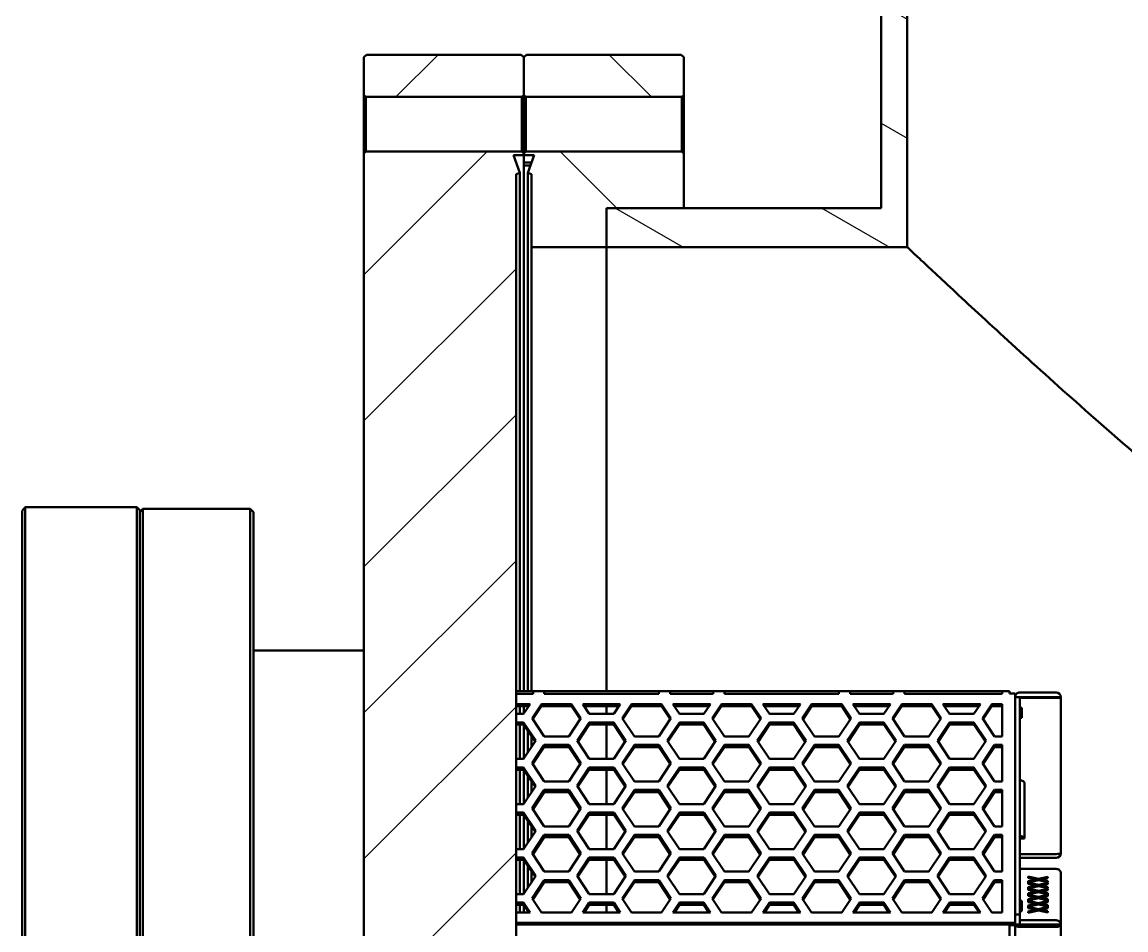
# Model space of a CAD drawing. Header units: millimetres. Extents: x 0 to 420, y 0 to 297.
# Drawn here: x 197.85 to 231.81, y 219.65 to 247.57 of the extents above; entities that cross this region are included whole.
import ezdxf

# ---------------------------------------------------------------- set-up
doc = ezdxf.new("R2010")
doc.units = ezdxf.units.MM
doc.header["$LTSCALE"] = 0.75
doc.layers.add('Hatching', color=7, linetype='Continuous', lineweight=25)
doc.layers.add('Visible', color=7, linetype='Continuous', lineweight=50)

msp = doc.modelspace()

# ---------------------------------------------------------------- hatches: boundary and pattern name
at = {"layer": 'Hatching'}
h = msp.add_hatch(dxfattribs=at)
h.set_pattern_fill('ANSI31', color=256, angle=105, style=0)
h.paths.add_polyline_path([(244.6857, 200.651), (244.6857, 201.851), (215.8257, 201.851), (215.8257, 200.651), (218.2057, 200.651)], flags=0)
h.paths.add_polyline_path([(265.8857, 201.851), (265.8857, 200.651), (292.3657, 200.651), (294.7457, 200.651), (294.7457, 201.851)], flags=0)
h.paths.add_polyline_path([(224.2857, 252.711), (224.2857, 250.331), (224.2857, 241.851), (218.2057, 241.851), (215.8257, 241.851), (215.8257, 240.651), (225.0857, 240.651), (225.0857, 252.711)], flags=0)
h.paths.add_polyline_path([(262.2857, 241.851), (262.2857, 250.331), (262.2857, 252.711), (261.4857, 252.711), (261.4857, 240.651), (294.7457, 240.651), (294.7457, 241.851), (292.3657, 241.851)], flags=0)
h = msp.add_hatch(dxfattribs=at)
h.set_pattern_fill('ANSI31', color=256, style=0)
h.paths.add_polyline_path([(208.3657, 245.331), (208.4257, 245.271), (213.2257, 245.271), (213.2857, 245.331), (213.2857, 246.491), (213.2057, 246.571), (208.4457, 246.571), (208.3657, 246.491)], flags=0)
h.paths.add_polyline_path([(208.4257, 197.231), (208.3657, 197.171), (208.3657, 196.011), (208.4457, 195.931), (213.2057, 195.931), (213.2857, 196.011), (213.2857, 197.171), (213.2257, 197.231)], flags=0)
h.paths.add_polyline_path([(213.0457, 242.8973), (213.1657, 242.941), (212.9673, 243.486), (213.2857, 243.486), (213.2857, 243.531), (213.2257, 243.591), (208.4257, 243.591), (208.3657, 243.531), (208.3657, 198.971), (208.4257, 198.911), (213.2257, 198.911), (213.2857, 198.971), (213.2857, 199.016), (212.9673, 199.016), (213.1657, 199.561), (213.0457, 199.6047)], flags=0)
h = msp.add_hatch(dxfattribs=at)
h.set_pattern_fill('ANSI31', color=256, angle=90, style=0)
h.paths.add_polyline_path([(218.2057, 197.171), (218.1457, 197.231), (213.3457, 197.231), (213.2857, 197.171), (213.2857, 196.011), (213.3657, 195.931), (218.1257, 195.931), (218.2057, 196.011)], flags=0)
h.paths.add_polyline_path([(218.1457, 245.271), (218.2057, 245.331), (218.2057, 246.491), (218.1257, 246.571), (213.3657, 246.571), (213.2857, 246.491), (213.2857, 245.331), (213.3457, 245.271)], flags=0)
h.paths.add_polyline_path([(213.5257, 240.651), (215.8257, 240.651), (215.8257, 241.851), (218.2057, 241.851), (218.2057, 243.531), (218.1457, 243.591), (213.3457, 243.591), (213.2857, 243.531), (213.2857, 243.486), (213.6041, 243.486), (213.4057, 242.941), (213.5257, 242.8973)], flags=0)
h.paths.add_polyline_path([(215.8257, 201.851), (213.5257, 201.851), (213.5257, 199.6047), (213.4057, 199.561), (213.6041, 199.016), (213.2857, 199.016), (213.2857, 198.971), (213.3457, 198.911), (218.1457, 198.911), (218.2057, 198.971), (218.2057, 200.651), (215.8257, 200.651)], flags=0)

# ---------------------------------------------------------------- linework, layer by layer
at = {"layer": 'Visible', "extrusion": (1, -2e-16, 0)}
for p, q in [((224.2857, 252.711), (224.2857, 241.851)), ((225.0857, 240.651), (225.0857, 252.711)), ((208.4457, 246.571), (208.3657, 246.491)), ((208.3657, 246.491), (208.3657, 245.331)), ((213.2057, 246.571), (208.4457, 246.571)), ((213.2857, 246.491), (213.2057, 246.571)), ((213.3657, 246.571), (213.2857, 246.491)), ((213.2857, 245.331), (213.2857, 246.491)), ((213.2857, 246.491), (213.2857, 245.331)), ((218.1257, 246.571), (213.3657, 246.571)), ((218.2057, 246.491), (218.1257, 246.571)), ((218.2057, 245.331), (218.2057, 246.491)), ((208.3657, 245.331), (208.4257, 245.271)), ((208.3657, 243.531), (208.3657, 245.331)), ((208.4257, 245.271), (213.2257, 245.271)), ((208.4257, 245.271), (208.4257, 243.591)), ((213.2257, 245.271), (213.2857, 245.331)), ((213.2257, 243.591), (213.2257, 245.271)), ((213.2857, 245.331), (213.2857, 243.531)), ((213.2857, 245.331), (213.3457, 245.271)), ((213.2857, 243.531), (213.2857, 245.331)), ((213.3457, 245.271), (218.1457, 245.271)), ((213.3457, 245.271), (213.3457, 243.591)), ((218.1457, 245.271), (218.2057, 245.331)), ((218.1457, 243.591), (218.1457, 245.271)), ((218.2057, 245.331), (218.2057, 243.531)), ((208.4257, 243.591), (208.3657, 243.531)), ((213.2257, 243.591), (208.4257, 243.591)), ((213.2857, 243.531), (213.2257, 243.591)), ((213.3457, 243.591), (213.2857, 243.531)), ((218.1457, 243.591), (213.3457, 243.591)), ((218.2057, 243.531), (218.1457, 243.591)), ((208.3657, 243.531), (208.3657, 198.971)), ((213.1657, 242.941), (212.9673, 243.486)), ((212.9673, 243.486), (213.2857, 243.486)), ((213.2857, 243.486), (213.2857, 243.531)), ((213.2857, 243.531), (213.2857, 243.486)), ((213.2857, 243.486), (213.2857, 226.9924)), ((213.2857, 243.486), (213.6041, 243.486)), ((213.2857, 243.2561), (213.2857, 243.486)), ((213.2857, 243.2561), (213.5204, 243.2561)), ((213.6041, 243.486), (213.4057, 242.941)), ((218.2057, 241.851), (218.2057, 243.531)), ((213.0457, 242.8973), (213.1657, 242.941)), ((213.0457, 199.6047), (213.0457, 242.8973)), ((213.1657, 242.941), (213.1657, 226.9924)), ((213.2857, 226.9924), (213.2857, 243.1646)), ((213.4871, 243.1646), (213.2857, 243.1646)), ((213.4057, 242.941), (213.5257, 242.8973)), ((213.4057, 226.9924), (213.4057, 242.941)), ((213.5257, 242.8973), (213.5257, 240.651)), ((224.2857, 241.851), (215.8257, 241.851)), ((215.8257, 241.851), (215.8257, 240.651)), ((215.8257, 240.651), (215.8257, 241.851)), ((215.8257, 241.851), (218.2057, 241.851)), ((213.5257, 240.651), (215.8257, 240.651)), ((213.5257, 240.651), (213.5257, 226.9924)), ((215.8257, 240.651), (225.0857, 240.651)), ((215.8257, 226.9924), (215.8257, 240.651)), ((215.8257, 240.651), (215.8257, 226.9924)), ((197.8457, 232.5479), (197.9457, 232.659)), ((197.8457, 232.5479), (197.8457, 209.9541)), ((197.9457, 232.659), (197.9457, 209.843)), ((201.2657, 232.659), (197.9457, 232.659)), ((201.2657, 232.659), (201.2657, 232.6571)), ((201.2657, 232.6571), (201.3757, 232.6571)), ((201.3757, 232.6571), (201.4657, 232.5671)), ((201.3757, 232.6571), (201.3757, 209.8448)), ((201.4657, 232.501), (201.5657, 232.601)), ((201.4657, 232.5671), (201.4657, 209.9349)), ((201.5657, 210.8036), (201.5657, 232.601)), ((201.5657, 232.601), (204.8657, 232.601)), ((204.8657, 232.601), (204.8657, 209.901)), ((204.9657, 232.501), (204.8657, 232.601)), ((204.9657, 210.001), (204.9657, 232.501)), ((208.3657, 228.251), (204.9657, 228.251)), ((213.0457, 226.9924), (213.5687, 226.9924)), ((213.5687, 226.9135), (213.0457, 226.9135)), ((213.5687, 226.9222), (213.5687, 226.9924)), ((213.5687, 226.9924), (213.9151, 226.9924)), ((213.5687, 226.9222), (213.5687, 226.9135)), ((213.9151, 226.9924), (217.4369, 226.9924)), ((213.9151, 226.9924), (213.9151, 226.9222)), ((213.9151, 226.9135), (213.9151, 226.9222)), ((217.4369, 226.9135), (213.9151, 226.9135)), ((217.4369, 226.9222), (217.4369, 226.9924)), ((217.4369, 226.9924), (217.7834, 226.9924)), ((217.4369, 226.9222), (217.4369, 226.9135)), ((217.7834, 226.9924), (217.7834, 226.9222)), ((217.7834, 226.9924), (219.1113, 226.9924)), ((217.7834, 226.9135), (217.7834, 226.9222)), ((219.1113, 226.9135), (217.7834, 226.9135)), ((219.1113, 226.9222), (219.1113, 226.9924)), ((219.1113, 226.9924), (219.4577, 226.9924)), ((219.1113, 226.9222), (219.1113, 226.9135)), ((219.4577, 226.9924), (222.9795, 226.9924)), ((219.4577, 226.9924), (219.4577, 226.9222)), ((219.4577, 226.9135), (219.4577, 226.9222)), ((222.9795, 226.9135), (219.4577, 226.9135)), ((222.9795, 226.9222), (222.9795, 226.9924)), ((222.9795, 226.9924), (223.3259, 226.9924)), ((222.9795, 226.9222), (222.9795, 226.9135)), ((223.3259, 226.9924), (223.3259, 226.9222)), ((223.3259, 226.9924), (224.6538, 226.9924)), ((223.3259, 226.9135), (223.3259, 226.9222)), ((224.6538, 226.9135), (223.3259, 226.9135)), ((224.6538, 226.9222), (224.6538, 226.9924)), ((224.6538, 226.9924), (225.0002, 226.9924)), ((224.6538, 226.9222), (224.6538, 226.9135)), ((225.0002, 226.9924), (228.0056, 226.9924)), ((225.0002, 226.9924), (225.0002, 226.9222)), ((225.0002, 226.9135), (225.0002, 226.9222)), ((228.0056, 226.9135), (225.0002, 226.9135)), ((228.0056, 226.9222), (228.0056, 226.9924)), ((228.0056, 226.9924), (228.2264, 226.9924)), ((228.0056, 226.9222), (228.0056, 226.9135)), ((228.2264, 226.9924), (228.2264, 226.9222)), ((228.4064, 226.9222), (228.2264, 226.9222)), ((228.4064, 226.8155), (228.4064, 226.9222)), ((229.667, 226.9559), (228.5468, 226.9559)), ((213.4821, 226.601), (213.0457, 226.601)), ((213.28, 226.2979), (213.4821, 226.601)), ((213.8285, 226.601), (213.5398, 226.168)), ((214.7523, 226.601), (213.8285, 226.601)), ((213.8285, 226.601), (213.8285, 226.531)), ((214.7523, 226.601), (214.7523, 226.531)), ((215.0409, 226.168), (214.7523, 226.601)), ((216.2534, 226.601), (215.0987, 226.601)), ((215.0987, 226.601), (215.3007, 226.2979)), ((216.0513, 226.2979), (216.2534, 226.601)), ((216.5998, 226.601), (216.3111, 226.168)), ((217.5235, 226.601), (216.5998, 226.601)), ((216.5998, 226.601), (216.5998, 226.531)), ((217.8122, 226.168), (217.5235, 226.601)), ((217.5235, 226.601), (217.5235, 226.531)), ((219.0247, 226.601), (217.87, 226.601)), ((217.87, 226.601), (218.072, 226.2979)), ((218.8226, 226.2979), (219.0247, 226.601)), ((219.3711, 226.601), (219.0824, 226.168)), ((219.3711, 226.601), (219.3711, 226.531)), ((220.2948, 226.601), (219.3711, 226.601)), ((220.5835, 226.168), (220.2948, 226.601)), ((220.2948, 226.601), (220.2948, 226.531)), ((221.7959, 226.601), (220.6412, 226.601)), ((220.6412, 226.601), (220.8433, 226.2979)), ((221.5939, 226.2979), (221.7959, 226.601)), ((221.8537, 226.168), (222.1423, 226.601)), ((222.1423, 226.601), (222.1423, 226.531)), ((222.1423, 226.601), (223.0661, 226.601)), ((223.0661, 226.601), (223.0661, 226.531)), ((223.0661, 226.601), (223.3548, 226.168)), ((223.6146, 226.2979), (223.4125, 226.601)), ((223.4125, 226.601), (224.5672, 226.601)), ((224.5672, 226.601), (224.3651, 226.2979)), ((224.625, 226.168), (224.9136, 226.601)), ((224.9136, 226.601), (224.9136, 226.531)), ((224.9136, 226.601), (225.8374, 226.601)), ((225.8374, 226.601), (225.8374, 226.531)), ((225.8374, 226.601), (226.1261, 226.168)), ((226.3859, 226.2979), (226.1838, 226.601)), ((226.1838, 226.601), (227.3385, 226.601)), ((227.3385, 226.601), (227.1364, 226.2979)), ((227.3962, 226.168), (227.6849, 226.601)), ((227.6849, 226.601), (227.6849, 226.531)), ((227.6849, 226.601), (228.0056, 226.601)), ((228.0056, 226.601), (228.0056, 225.6051)), ((228.4064, 226.8155), (228.4064, 220.1314)), ((228.5464, 226.8155), (228.4064, 226.8155)), ((228.5464, 226.8155), (228.5464, 220.1314)), ((229.667, 226.8159), (228.5468, 226.8159)), ((228.5468, 226.8152), (229.667, 226.8152)), ((228.5468, 226.8152), (228.5468, 226.7881)), ((228.5468, 226.7881), (229.667, 226.7881)), ((228.5468, 226.4884), (228.5468, 226.7881)), ((229.6674, 226.8153), (229.6674, 226.8155)), ((229.6674, 226.8153), (229.8074, 226.8153)), ((229.8074, 226.8153), (229.8074, 226.8155)), ((229.8074, 226.8153), (229.8074, 222.0153)), ((213.4354, 226.531), (213.0457, 226.531)), ((213.0457, 226.2979), (213.28, 226.2979)), ((213.1657, 226.531), (213.1657, 226.2979)), ((213.2857, 226.531), (213.2857, 226.3064)), ((213.2857, 226.3064), (213.2857, 226.531)), ((213.4057, 226.4864), (213.4057, 226.531)), ((213.8285, 226.531), (213.5632, 226.133)), ((214.7523, 226.531), (213.8285, 226.531)), ((215.0176, 226.133), (214.7523, 226.531)), ((216.2067, 226.531), (215.1453, 226.531)), ((215.3007, 226.2979), (216.0513, 226.2979)), ((215.8257, 226.2979), (215.8257, 226.531)), ((215.8257, 226.531), (215.8257, 226.2979)), ((216.5998, 226.531), (216.3344, 226.133)), ((217.5235, 226.531), (216.5998, 226.531)), ((217.7889, 226.133), (217.5235, 226.531)), ((218.978, 226.531), (217.9166, 226.531)), ((218.072, 226.2979), (218.8226, 226.2979)), ((219.3711, 226.531), (219.1057, 226.133)), ((220.2948, 226.531), (219.3711, 226.531)), ((220.5602, 226.133), (220.2948, 226.531)), ((221.7493, 226.531), (220.6879, 226.531)), ((220.8433, 226.2979), (221.5939, 226.2979)), ((221.877, 226.133), (222.1423, 226.531)), ((222.1423, 226.531), (223.0661, 226.531)), ((223.0661, 226.531), (223.3315, 226.133)), ((223.4592, 226.531), (224.5206, 226.531)), ((224.3651, 226.2979), (223.6146, 226.2979)), ((224.6483, 226.133), (224.9136, 226.531)), ((224.9136, 226.531), (225.8374, 226.531)), ((225.8374, 226.531), (226.1027, 226.133)), ((226.2305, 226.531), (227.2918, 226.531)), ((227.1364, 226.2979), (226.3859, 226.2979)), ((227.4196, 226.133), (227.6849, 226.531)), ((227.6849, 226.531), (228.0056, 226.531)), ((228.6064, 226.4884), (228.5464, 226.4884)), ((228.5464, 226.2459), (228.6064, 226.2459)), ((228.6064, 226.2459), (228.6064, 226.4884)), ((228.6064, 226.2459), (228.6064, 226.1759)), ((213.28, 226.0381), (213.0457, 226.0381)), ((213.28, 225.9681), (213.0457, 225.9681)), ((213.1657, 225.9681), (213.1657, 224.9122)), ((213.6553, 225.4752), (213.28, 226.0381)), ((213.28, 226.0381), (213.28, 225.9681)), ((213.632, 225.4402), (213.28, 225.9681)), ((213.2857, 225.9596), (213.2857, 224.9207)), ((213.2857, 224.9207), (213.2857, 225.9596)), ((213.5398, 226.168), (213.9151, 225.6051)), ((214.6657, 225.6051), (215.0409, 226.168)), ((215.3007, 226.0381), (214.9255, 225.4752)), ((215.3007, 225.9681), (214.9488, 225.4402)), ((216.0513, 226.0381), (215.3007, 226.0381)), ((215.3007, 226.0381), (215.3007, 225.9681)), ((216.0513, 225.9681), (215.3007, 225.9681)), ((215.8257, 224.9122), (215.8257, 225.9681)), ((215.8257, 225.9681), (215.8257, 224.9122)), ((216.4266, 225.4752), (216.0513, 226.0381)), ((216.0513, 226.0381), (216.0513, 225.9681)), ((216.4032, 225.4402), (216.0513, 225.9681)), ((216.3111, 226.168), (216.6864, 225.6051)), ((217.4369, 225.6051), (217.8122, 226.168)), ((218.072, 226.0381), (217.6968, 225.4752)), ((218.072, 225.9681), (217.7201, 225.4402)), ((218.8226, 226.0381), (218.072, 226.0381)), ((218.072, 226.0381), (218.072, 225.9681)), ((218.8226, 225.9681), (218.072, 225.9681)), ((219.1979, 225.4752), (218.8226, 226.0381)), ((218.8226, 226.0381), (218.8226, 225.9681)), ((219.1745, 225.4402), (218.8226, 225.9681)), ((219.0824, 226.168), (219.4577, 225.6051)), ((220.2082, 225.6051), (220.5835, 226.168)), ((220.8433, 226.0381), (220.468, 225.4752)), ((220.8433, 225.9681), (220.4914, 225.4402)), ((220.8433, 226.0381), (220.8433, 225.9681)), ((221.5939, 226.0381), (220.8433, 226.0381)), ((221.5939, 225.9681), (220.8433, 225.9681)), ((221.9691, 225.4752), (221.5939, 226.0381)), ((221.5939, 226.0381), (221.5939, 225.9681)), ((221.9458, 225.4402), (221.5939, 225.9681)), ((222.229, 225.6051), (221.8537, 226.168)), ((223.3548, 226.168), (222.9795, 225.6051)), ((223.2393, 225.4752), (223.6146, 226.0381)), ((223.2626, 225.4402), (223.6146, 225.9681)), ((223.6146, 226.0381), (223.6146, 225.9681)), ((223.6146, 226.0381), (224.3651, 226.0381)), ((223.6146, 225.9681), (224.3651, 225.9681)), ((224.3651, 226.0381), (224.3651, 225.9681)), ((224.3651, 226.0381), (224.7404, 225.4752)), ((224.3651, 225.9681), (224.7171, 225.4402)), ((225.0002, 225.6051), (224.625, 226.168)), ((226.1261, 226.168), (225.7508, 225.6051)), ((226.0106, 225.4752), (226.3859, 226.0381)), ((226.0339, 225.4402), (226.3859, 225.9681)), ((226.3859, 226.0381), (226.3859, 225.9681)), ((226.3859, 226.0381), (227.1364, 226.0381)), ((226.3859, 225.9681), (227.1364, 225.9681)), ((227.1364, 226.0381), (227.1364, 225.9681)), ((227.1364, 226.0381), (227.5117, 225.4752)), ((227.1364, 225.9681), (227.4884, 225.4402)), ((227.7715, 225.6051), (227.3962, 226.168)), ((228.5464, 226.1759), (228.6064, 226.1759)), ((228.5468, 224.2541), (228.5468, 226.1759)), ((213.4057, 225.1007), (213.4057, 225.7796)), ((213.5257, 225.5996), (213.5257, 225.2807)), ((213.9151, 225.6051), (214.6657, 225.6051)), ((216.6864, 225.6051), (217.4369, 225.6051)), ((219.4577, 225.6051), (220.2082, 225.6051)), ((222.9795, 225.6051), (222.229, 225.6051)), ((225.7508, 225.6051), (225.0002, 225.6051)), ((228.0056, 225.6051), (227.7715, 225.6051)), ((213.28, 224.9122), (213.6553, 225.4752)), ((213.9151, 225.3453), (213.5398, 224.7823)), ((213.9151, 225.2753), (213.5632, 224.7473)), ((213.9151, 225.3453), (213.9151, 225.2753)), ((214.6657, 225.3453), (213.9151, 225.3453)), ((214.6657, 225.2753), (213.9151, 225.2753)), ((215.0409, 224.7823), (214.6657, 225.3453)), ((214.6657, 225.3453), (214.6657, 225.2753)), ((215.0176, 224.7473), (214.6657, 225.2753)), ((214.9255, 225.4752), (215.3007, 224.9122)), ((216.0513, 224.9122), (216.4266, 225.4752)), ((216.6864, 225.3453), (216.3111, 224.7823)), ((216.6864, 225.2753), (216.3344, 224.7473)), ((217.4369, 225.3453), (216.6864, 225.3453)), ((216.6864, 225.3453), (216.6864, 225.2753)), ((217.4369, 225.2753), (216.6864, 225.2753)), ((217.4369, 225.3453), (217.4369, 225.2753)), ((217.8122, 224.7823), (217.4369, 225.3453)), ((217.7889, 224.7473), (217.4369, 225.2753)), ((217.6968, 225.4752), (218.072, 224.9122)), ((218.8226, 224.9122), (219.1979, 225.4752)), ((219.4577, 225.3453), (219.0824, 224.7823)), ((219.4577, 225.2753), (219.1057, 224.7473)), ((220.2082, 225.3453), (219.4577, 225.3453)), ((219.4577, 225.3453), (219.4577, 225.2753)), ((220.2082, 225.2753), (219.4577, 225.2753)), ((220.2082, 225.3453), (220.2082, 225.2753)), ((220.5835, 224.7823), (220.2082, 225.3453)), ((220.5602, 224.7473), (220.2082, 225.2753)), ((220.468, 225.4752), (220.8433, 224.9122)), ((221.5939, 224.9122), (221.9691, 225.4752)), ((221.8537, 224.7823), (222.229, 225.3453)), ((221.877, 224.7473), (222.229, 225.2753)), ((222.229, 225.3453), (222.229, 225.2753)), ((222.229, 225.3453), (222.9795, 225.3453)), ((222.229, 225.2753), (222.9795, 225.2753)), ((222.9795, 225.3453), (222.9795, 225.2753)), ((222.9795, 225.3453), (223.3548, 224.7823)), ((222.9795, 225.2753), (223.3315, 224.7473)), ((223.6146, 224.9122), (223.2393, 225.4752)), ((224.7404, 225.4752), (224.3651, 224.9122)), ((224.625, 224.7823), (225.0002, 225.3453)), ((224.6483, 224.7473), (225.0002, 225.2753)), ((225.0002, 225.3453), (225.0002, 225.2753)), ((225.0002, 225.3453), (225.7508, 225.3453)), ((225.0002, 225.2753), (225.7508, 225.2753)), ((225.7508, 225.3453), (225.7508, 225.2753)), ((225.7508, 225.3453), (226.1261, 224.7823)), ((225.7508, 225.2753), (226.1027, 224.7473)), ((226.3859, 224.9122), (226.0106, 225.4752)), ((227.5117, 225.4752), (227.1364, 224.9122)), ((227.3962, 224.7823), (227.7715, 225.3453)), ((227.4196, 224.7473), (227.7715, 225.2753)), ((227.7715, 225.3453), (227.7715, 225.2753)), ((227.7715, 225.3453), (228.0056, 225.3453)), ((227.7715, 225.2753), (228.0056, 225.2753)), ((228.0056, 225.3453), (228.0056, 224.2194)), ((213.0457, 224.9122), (213.28, 224.9122)), ((215.3007, 224.9122), (216.0513, 224.9122)), ((218.072, 224.9122), (218.8226, 224.9122)), ((220.8433, 224.9122), (221.5939, 224.9122)), ((224.3651, 224.9122), (223.6146, 224.9122)), ((227.1364, 224.9122), (226.3859, 224.9122)), ((213.28, 224.6524), (213.0457, 224.6524)), ((213.28, 224.5824), (213.0457, 224.5824)), ((213.1657, 224.5824), (213.1657, 223.5266)), ((213.6553, 224.0895), (213.28, 224.6524)), ((213.28, 224.6524), (213.28, 224.5824)), ((213.632, 224.0545), (213.28, 224.5824)), ((213.2857, 224.5739), (213.2857, 223.5351)), ((213.2857, 223.5351), (213.2857, 224.5739)), ((213.5398, 224.7823), (213.9151, 224.2194)), ((214.6657, 224.2194), (215.0409, 224.7823)), ((215.3007, 224.6524), (214.9255, 224.0895)), ((215.3007, 224.5824), (214.9488, 224.0545)), ((215.3007, 224.6524), (215.3007, 224.5824)), ((216.0513, 224.6524), (215.3007, 224.6524)), ((216.0513, 224.5824), (215.3007, 224.5824)), ((215.8257, 223.5266), (215.8257, 224.5824)), ((215.8257, 224.5824), (215.8257, 223.5266)), ((216.4266, 224.0895), (216.0513, 224.6524)), ((216.0513, 224.6524), (216.0513, 224.5824)), ((216.4032, 224.0545), (216.0513, 224.5824)), ((216.3111, 224.7823), (216.6864, 224.2194)), ((217.4369, 224.2194), (217.8122, 224.7823)), ((218.072, 224.6524), (217.6968, 224.0895)), ((218.072, 224.5824), (217.7201, 224.0545)), ((218.8226, 224.6524), (218.072, 224.6524)), ((218.072, 224.6524), (218.072, 224.5824)), ((218.8226, 224.5824), (218.072, 224.5824)), ((219.1979, 224.0895), (218.8226, 224.6524)), ((218.8226, 224.6524), (218.8226, 224.5824)), ((219.1745, 224.0545), (218.8226, 224.5824)), ((219.0824, 224.7823), (219.4577, 224.2194)), ((220.2082, 224.2194), (220.5835, 224.7823)), ((220.8433, 224.6524), (220.468, 224.0895)), ((220.8433, 224.5824), (220.4914, 224.0545)), ((221.5939, 224.6524), (220.8433, 224.6524)), ((220.8433, 224.6524), (220.8433, 224.5824)), ((221.5939, 224.5824), (220.8433, 224.5824)), ((221.5939, 224.6524), (221.5939, 224.5824)), ((221.9691, 224.0895), (221.5939, 224.6524)), ((221.9458, 224.0545), (221.5939, 224.5824)), ((222.229, 224.2194), (221.8537, 224.7823)), ((223.3548, 224.7823), (222.9795, 224.2194)), ((223.2393, 224.0895), (223.6146, 224.6524)), ((223.2626, 224.0545), (223.6146, 224.5824)), ((223.6146, 224.6524), (223.6146, 224.5824)), ((223.6146, 224.6524), (224.3651, 224.6524)), ((223.6146, 224.5824), (224.3651, 224.5824)), ((224.3651, 224.6524), (224.3651, 224.5824)), ((224.3651, 224.6524), (224.7404, 224.0895)), ((224.3651, 224.5824), (224.7171, 224.0545)), ((225.0002, 224.2194), (224.625, 224.7823)), ((226.1261, 224.7823), (225.7508, 224.2194)), ((226.0106, 224.0895), (226.3859, 224.6524)), ((226.0339, 224.0545), (226.3859, 224.5824)), ((226.3859, 224.6524), (226.3859, 224.5824)), ((226.3859, 224.6524), (227.1364, 224.6524)), ((226.3859, 224.5824), (227.1364, 224.5824)), ((227.1364, 224.6524), (227.1364, 224.5824)), ((227.1364, 224.6524), (227.5117, 224.0895)), ((227.1364, 224.5824), (227.4884, 224.0545)), ((227.7715, 224.2194), (227.3962, 224.7823)), ((213.4057, 223.7151), (213.4057, 224.3939)), ((213.5257, 224.2139), (213.5257, 223.8951)), ((213.9151, 224.2194), (214.6657, 224.2194)), ((216.6864, 224.2194), (217.4369, 224.2194)), ((219.4577, 224.2194), (220.2082, 224.2194)), ((222.9795, 224.2194), (222.229, 224.2194)), ((225.7508, 224.2194), (225.0002, 224.2194)), ((228.0056, 224.2194), (227.7715, 224.2194)), ((228.6868, 224.1838), (228.6868, 224.1839)), ((228.6868, 224.1838), (228.6868, 222.4692)), ((213.28, 223.5266), (213.6553, 224.0895)), ((213.9151, 223.9596), (213.5398, 223.3967)), ((213.9151, 223.8896), (213.5632, 223.3617)), ((214.6657, 223.9596), (213.9151, 223.9596)), ((213.9151, 223.9596), (213.9151, 223.8896)), ((214.6657, 223.8896), (213.9151, 223.8896)), ((215.0409, 223.3967), (214.6657, 223.9596)), ((214.6657, 223.9596), (214.6657, 223.8896)), ((215.0176, 223.3617), (214.6657, 223.8896)), ((214.9255, 224.0895), (215.3007, 223.5266)), ((216.0513, 223.5266), (216.4266, 224.0895)), ((216.3111, 223.3967), (216.6864, 223.9596)), ((216.3344, 223.3617), (216.6864, 223.8896)), ((216.6864, 223.9596), (216.6864, 223.8896)), ((216.6864, 223.9596), (217.4369, 223.9596)), ((216.6864, 223.8896), (217.4369, 223.8896)), ((217.4369, 223.9596), (217.4369, 223.8896)), ((217.4369, 223.9596), (217.8122, 223.3967)), ((217.4369, 223.8896), (217.7889, 223.3617)), ((217.6968, 224.0895), (218.072, 223.5266)), ((218.8226, 223.5266), (219.1979, 224.0895)), ((219.0824, 223.3967), (219.4577, 223.9596)), ((219.1057, 223.3617), (219.4577, 223.8896)), ((219.4577, 223.9596), (219.4577, 223.8896)), ((219.4577, 223.9596), (220.2082, 223.9596)), ((219.4577, 223.8896), (220.2082, 223.8896)), ((220.2082, 223.9596), (220.2082, 223.8896)), ((220.2082, 223.9596), (220.5835, 223.3967)), ((220.2082, 223.8896), (220.5602, 223.3617)), ((220.468, 224.0895), (220.8433, 223.5266)), ((221.5939, 223.5266), (221.9691, 224.0895)), ((221.8537, 223.3967), (222.229, 223.9596)), ((221.877, 223.3617), (222.229, 223.8896)), ((222.229, 223.9596), (222.229, 223.8896)), ((222.229, 223.9596), (222.9795, 223.9596)), ((222.229, 223.8896), (222.9795, 223.8896)), ((222.9795, 223.9596), (222.9795, 223.8896)), ((222.9795, 223.9596), (223.3548, 223.3967)), ((222.9795, 223.8896), (223.3315, 223.3617)), ((223.6146, 223.5266), (223.2393, 224.0895)), ((224.7404, 224.0895), (224.3651, 223.5266)), ((224.625, 223.3967), (225.0002, 223.9596)), ((224.6483, 223.3617), (225.0002, 223.8896)), ((225.0002, 223.9596), (225.0002, 223.8896)), ((225.0002, 223.9596), (225.7508, 223.9596)), ((225.0002, 223.8896), (225.7508, 223.8896)), ((225.7508, 223.9596), (225.7508, 223.8896)), ((225.7508, 223.9596), (226.1261, 223.3967)), ((225.7508, 223.8896), (226.1027, 223.3617)), ((226.3859, 223.5266), (226.0106, 224.0895)), ((227.5117, 224.0895), (227.1364, 223.5266)), ((227.7715, 223.9596), (227.3962, 223.3967)), ((227.7715, 223.8896), (227.4196, 223.3617)), ((228.0056, 223.9596), (227.7715, 223.9596)), ((227.7715, 223.9596), (227.7715, 223.8896)), ((228.0056, 223.8896), (227.7715, 223.8896)), ((228.0056, 222.8338), (228.0056, 223.9596)), ((213.0457, 223.5266), (213.28, 223.5266)), ((215.3007, 223.5266), (216.0513, 223.5266)), ((218.072, 223.5266), (218.8226, 223.5266)), ((220.8433, 223.5266), (221.5939, 223.5266)), ((224.3651, 223.5266), (223.6146, 223.5266)), ((227.1364, 223.5266), (226.3859, 223.5266)), ((213.0457, 223.2668), (213.28, 223.2668)), ((213.0457, 223.1968), (213.28, 223.1968)), ((213.1657, 223.1968), (213.1657, 222.141)), ((213.28, 223.2668), (213.28, 223.1968)), ((213.28, 223.2668), (213.6553, 222.7039)), ((213.28, 223.1968), (213.632, 222.6689)), ((213.2857, 223.1883), (213.2857, 222.1495)), ((213.2857, 222.1495), (213.2857, 223.1883)), ((213.5398, 223.3967), (213.9151, 222.8338)), ((214.6657, 222.8338), (215.0409, 223.3967)), ((214.9255, 222.7039), (215.3007, 223.2668)), ((214.9488, 222.6689), (215.3007, 223.1968)), ((215.3007, 223.2668), (215.3007, 223.1968)), ((215.3007, 223.2668), (216.0513, 223.2668)), ((215.3007, 223.1968), (216.0513, 223.1968)), ((215.8257, 222.141), (215.8257, 223.1968)), ((215.8257, 223.1968), (215.8257, 222.141)), ((216.0513, 223.2668), (216.0513, 223.1968)), ((216.0513, 223.2668), (216.4266, 222.7039)), ((216.0513, 223.1968), (216.4032, 222.6689)), ((216.6864, 222.8338), (216.3111, 223.3967)), ((217.8122, 223.3967), (217.4369, 222.8338)), ((217.6968, 222.7039), (218.072, 223.2668)), ((217.7201, 222.6689), (218.072, 223.1968)), ((218.072, 223.2668), (218.072, 223.1968)), ((218.072, 223.2668), (218.8226, 223.2668)), ((218.072, 223.1968), (218.8226, 223.1968)), ((218.8226, 223.2668), (218.8226, 223.1968)), ((218.8226, 223.2668), (219.1979, 222.7039)), ((218.8226, 223.1968), (219.1745, 222.6689)), ((219.4577, 222.8338), (219.0824, 223.3967)), ((220.5835, 223.3967), (220.2082, 222.8338)), ((220.468, 222.7039), (220.8433, 223.2668)), ((220.4914, 222.6689), (220.8433, 223.1968)), ((220.8433, 223.2668), (220.8433, 223.1968)), ((220.8433, 223.2668), (221.5939, 223.2668)), ((220.8433, 223.1968), (221.5939, 223.1968)), ((221.5939, 223.2668), (221.5939, 223.1968)), ((221.5939, 223.2668), (221.9691, 222.7039)), ((221.5939, 223.1968), (221.9458, 222.6689)), ((222.229, 222.8338), (221.8537, 223.3967)), ((223.3548, 223.3967), (222.9795, 222.8338)), ((223.6146, 223.2668), (223.2393, 222.7039)), ((223.6146, 223.1968), (223.2626, 222.6689)), ((224.3651, 223.2668), (223.6146, 223.2668)), ((223.6146, 223.2668), (223.6146, 223.1968)), ((224.3651, 223.1968), (223.6146, 223.1968)), ((224.7404, 222.7039), (224.3651, 223.2668)), ((224.3651, 223.2668), (224.3651, 223.1968)), ((224.7171, 222.6689), (224.3651, 223.1968)), ((225.0002, 222.8338), (224.625, 223.3967)), ((226.1261, 223.3967), (225.7508, 222.8338)), ((226.3859, 223.2668), (226.0106, 222.7039)), ((226.3859, 223.1968), (226.0339, 222.6689)), ((227.1364, 223.2668), (226.3859, 223.2668)), ((226.3859, 223.2668), (226.3859, 223.1968)), ((227.1364, 223.1968), (226.3859, 223.1968)), ((227.5117, 222.7039), (227.1364, 223.2668)), ((227.1364, 223.2668), (227.1364, 223.1968)), ((227.4884, 222.6689), (227.1364, 223.1968)), ((227.3962, 223.3967), (227.7715, 222.8338)), ((213.4057, 222.3295), (213.4057, 223.0083)), ((213.5257, 222.8283), (213.5257, 222.5095)), ((213.9151, 222.8338), (214.6657, 222.8338)), ((217.4369, 222.8338), (216.6864, 222.8338)), ((220.2082, 222.8338), (219.4577, 222.8338)), ((222.9795, 222.8338), (222.229, 222.8338)), ((225.7508, 222.8338), (225.0002, 222.8338)), ((227.7715, 222.8338), (228.0056, 222.8338)), ((213.6553, 222.7039), (213.28, 222.141)), ((213.5398, 222.0111), (213.9151, 222.574)), ((213.5632, 221.9761), (213.9151, 222.504)), ((213.9151, 222.574), (213.9151, 222.504)), ((213.9151, 222.574), (214.6657, 222.574)), ((213.9151, 222.504), (214.6657, 222.504)), ((214.6657, 222.574), (214.6657, 222.504)), ((214.6657, 222.574), (215.0409, 222.0111)), ((214.6657, 222.504), (215.0176, 221.9761)), ((215.3007, 222.141), (214.9255, 222.7039)), ((216.4266, 222.7039), (216.0513, 222.141)), ((216.3111, 222.0111), (216.6864, 222.574)), ((216.3344, 221.9761), (216.6864, 222.504)), ((216.6864, 222.574), (216.6864, 222.504)), ((216.6864, 222.574), (217.4369, 222.574)), ((216.6864, 222.504), (217.4369, 222.504)), ((217.4369, 222.574), (217.4369, 222.504)), ((217.4369, 222.574), (217.8122, 222.0111)), ((217.4369, 222.504), (217.7889, 221.9761)), ((218.072, 222.141), (217.6968, 222.7039)), ((219.1979, 222.7039), (218.8226, 222.141)), ((219.0824, 222.0111), (219.4577, 222.574)), ((219.1057, 221.9761), (219.4577, 222.504)), ((219.4577, 222.574), (219.4577, 222.504)), ((219.4577, 222.574), (220.2082, 222.574)), ((219.4577, 222.504), (220.2082, 222.504)), ((220.2082, 222.574), (220.2082, 222.504)), ((220.2082, 222.574), (220.5835, 222.0111)), ((220.2082, 222.504), (220.5602, 221.9761)), ((220.8433, 222.141), (220.468, 222.7039)), ((221.9691, 222.7039), (221.5939, 222.141)), ((222.229, 222.574), (221.8537, 222.0111)), ((222.229, 222.504), (221.877, 221.9761)), ((222.9795, 222.574), (222.229, 222.574)), ((222.229, 222.574), (222.229, 222.504)), ((222.9795, 222.504), (222.229, 222.504)), ((223.3548, 222.0111), (222.9795, 222.574)), ((222.9795, 222.574), (222.9795, 222.504)), ((223.3315, 221.9761), (222.9795, 222.504)), ((223.2393, 222.7039), (223.6146, 222.141)), ((224.3651, 222.141), (224.7404, 222.7039)), ((225.0002, 222.574), (224.625, 222.0111)), ((225.0002, 222.504), (224.6483, 221.9761)), ((225.7508, 222.574), (225.0002, 222.574)), ((225.0002, 222.574), (225.0002, 222.504)), ((225.7508, 222.504), (225.0002, 222.504)), ((226.1261, 222.0111), (225.7508, 222.574)), ((225.7508, 222.574), (225.7508, 222.504)), ((226.1027, 221.9761), (225.7508, 222.504)), ((226.0106, 222.7039), (226.3859, 222.141)), ((227.1364, 222.141), (227.5117, 222.7039)), ((227.7715, 222.574), (227.3962, 222.0111)), ((227.7715, 222.504), (227.4196, 221.9761)), ((228.0056, 222.574), (227.7715, 222.574)), ((227.7715, 222.574), (227.7715, 222.504)), ((228.0056, 222.504), (227.7715, 222.504)), ((228.0056, 221.4481), (228.0056, 222.574)), ((228.5468, 222.4691), (228.6868, 222.4692)), ((228.5468, 221.9881), (228.5468, 222.4691)), ((228.6868, 222.4692), (228.6868, 222.4692)), ((213.28, 222.141), (213.0457, 222.141)), ((213.0457, 221.8811), (213.28, 221.8811)), ((213.0457, 221.8111), (213.28, 221.8111)), ((213.1657, 221.8111), (213.1657, 220.7553)), ((213.28, 221.8811), (213.28, 221.8111)), ((213.28, 221.8811), (213.6553, 221.3182)), ((213.28, 221.8111), (213.632, 221.2832)), ((213.9151, 221.4481), (213.5398, 222.0111)), ((215.0409, 222.0111), (214.6657, 221.4481)), ((214.9255, 221.3182), (215.3007, 221.8811)), ((214.9488, 221.2832), (215.3007, 221.8111)), ((216.0513, 222.141), (215.3007, 222.141)), ((215.3007, 221.8811), (215.3007, 221.8111)), ((215.3007, 221.8811), (216.0513, 221.8811)), ((215.3007, 221.8111), (216.0513, 221.8111)), ((215.8257, 220.7553), (215.8257, 221.8111)), ((215.8257, 221.8111), (215.8257, 220.7553)), ((216.0513, 221.8811), (216.0513, 221.8111)), ((216.0513, 221.8811), (216.4266, 221.3182)), ((216.0513, 221.8111), (216.4032, 221.2832)), ((216.6864, 221.4481), (216.3111, 222.0111)), ((217.8122, 222.0111), (217.4369, 221.4481)), ((217.6968, 221.3182), (218.072, 221.8811)), ((217.7201, 221.2832), (218.072, 221.8111)), ((218.8226, 222.141), (218.072, 222.141)), ((218.072, 221.8811), (218.072, 221.8111)), ((218.072, 221.8811), (218.8226, 221.8811)), ((218.072, 221.8111), (218.8226, 221.8111)), ((218.8226, 221.8811), (218.8226, 221.8111)), ((218.8226, 221.8811), (219.1979, 221.3182)), ((218.8226, 221.8111), (219.1745, 221.2832)), ((219.4577, 221.4481), (219.0824, 222.0111)), ((220.5835, 222.0111), (220.2082, 221.4481)), ((220.468, 221.3182), (220.8433, 221.8811)), ((220.4914, 221.2832), (220.8433, 221.8111)), ((221.5939, 222.141), (220.8433, 222.141)), ((220.8433, 221.8811), (220.8433, 221.8111)), ((220.8433, 221.8811), (221.5939, 221.8811)), ((220.8433, 221.8111), (221.5939, 221.8111)), ((221.5939, 221.8811), (221.5939, 221.8111)), ((221.5939, 221.8811), (221.9691, 221.3182)), ((221.5939, 221.8111), (221.9458, 221.2832)), ((221.8537, 222.0111), (222.229, 221.4481)), ((222.9795, 221.4481), (223.3548, 222.0111)), ((223.6146, 221.8811), (223.2393, 221.3182)), ((223.6146, 221.8111), (223.2626, 221.2832)), ((223.6146, 222.141), (224.3651, 222.141)), ((224.3651, 221.8811), (223.6146, 221.8811)), ((223.6146, 221.8811), (223.6146, 221.8111)), ((224.3651, 221.8111), (223.6146, 221.8111)), ((224.7404, 221.3182), (224.3651, 221.8811)), ((224.3651, 221.8811), (224.3651, 221.8111)), ((224.7171, 221.2832), (224.3651, 221.8111)), ((224.625, 222.0111), (225.0002, 221.4481)), ((225.7508, 221.4481), (226.1261, 222.0111)), ((226.3859, 221.8811), (226.0106, 221.3182)), ((226.3859, 221.8111), (226.0339, 221.2832)), ((226.3859, 222.141), (227.1364, 222.141)), ((227.1364, 221.8811), (226.3859, 221.8811)), ((226.3859, 221.8811), (226.3859, 221.8111)), ((227.1364, 221.8111), (226.3859, 221.8111)), ((227.1364, 221.8811), (227.1364, 221.8111)), ((227.5117, 221.3182), (227.1364, 221.8811)), ((227.4884, 221.2832), (227.1364, 221.8111)), ((227.3962, 222.0111), (227.7715, 221.4481)), ((228.5464, 222.0149), (228.5468, 222.0149)), ((228.5464, 221.8749), (229.667, 221.8749)), ((228.5468, 222.0152), (228.5468, 222.0152)), ((229.667, 221.9881), (228.5468, 221.9881)), ((213.2857, 221.8027), (213.2857, 220.7638)), ((213.2857, 220.7638), (213.2857, 221.8027)), ((213.4057, 220.9438), (213.4057, 221.6227)), ((228.5468, 221.4673), (228.5464, 221.4673)), ((228.5468, 221.53), (229.667, 221.53)), ((228.5469, 220.5475), (228.5468, 221.53)), ((228.5468, 221.3975), (228.5468, 221.53)), ((213.6553, 221.3182), (213.28, 220.7553)), ((213.5257, 221.4427), (213.5257, 221.1238)), ((213.9151, 221.1883), (213.5398, 220.6254)), ((214.6657, 221.4481), (213.9151, 221.4481)), ((213.9151, 221.1883), (213.9151, 221.1183)), ((214.6657, 221.1883), (213.9151, 221.1883)), ((215.0409, 220.6254), (214.6657, 221.1883)), ((214.6657, 221.1883), (214.6657, 221.1183)), ((215.3007, 220.7553), (214.9255, 221.3182)), ((216.4266, 221.3182), (216.0513, 220.7553)), ((216.6864, 221.1883), (216.3111, 220.6254)), ((217.4369, 221.4481), (216.6864, 221.4481)), ((217.4369, 221.1883), (216.6864, 221.1883)), ((216.6864, 221.1883), (216.6864, 221.1183)), ((217.8122, 220.6254), (217.4369, 221.1883)), ((217.4369, 221.1883), (217.4369, 221.1183)), ((218.072, 220.7553), (217.6968, 221.3182)), ((219.1979, 221.3182), (218.8226, 220.7553)), ((219.0824, 220.6254), (219.4577, 221.1883)), ((220.2082, 221.4481), (219.4577, 221.4481)), ((219.4577, 221.1883), (219.4577, 221.1183)), ((219.4577, 221.1883), (220.2082, 221.1883)), ((220.2082, 221.1883), (220.2082, 221.1183)), ((220.2082, 221.1883), (220.5835, 220.6254)), ((220.8433, 220.7553), (220.468, 221.3182)), ((221.9691, 221.3182), (221.5939, 220.7553)), ((222.229, 221.1883), (221.8537, 220.6254)), ((222.229, 221.4481), (222.9795, 221.4481)), ((222.9795, 221.1883), (222.229, 221.1883)), ((222.229, 221.1883), (222.229, 221.1183)), ((223.3548, 220.6254), (222.9795, 221.1883)), ((222.9795, 221.1883), (222.9795, 221.1183)), ((223.2393, 221.3182), (223.6146, 220.7553)), ((224.3651, 220.7553), (224.7404, 221.3182)), ((225.0002, 221.1883), (224.625, 220.6254)), ((225.0002, 221.4481), (225.7508, 221.4481)), ((225.0002, 221.1883), (225.0002, 221.1183)), ((225.7508, 221.1883), (225.0002, 221.1883)), ((226.1261, 220.6254), (225.7508, 221.1883)), ((225.7508, 221.1883), (225.7508, 221.1183)), ((226.0106, 221.3182), (226.3859, 220.7553)), ((227.1364, 220.7553), (227.5117, 221.3182)), ((227.7715, 221.1883), (227.3962, 220.6254)), ((227.7715, 221.4481), (228.0056, 221.4481)), ((228.0056, 221.1883), (227.7715, 221.1883)), ((227.7715, 221.1883), (227.7715, 221.1183)), ((228.0056, 220.1924), (228.0056, 221.1883)), ((228.5468, 221.3973), (228.5464, 221.3973)), ((228.5469, 220.5475), (228.5468, 221.3975)), ((228.8069, 221.2571), (228.8069, 221.2971)), ((228.8069, 221.2971), (229.1174, 221.2265)), ((229.0366, 221.2055), (228.8069, 221.2571)), ((229.1179, 221.1864), (228.8069, 221.1163)), ((228.8069, 221.1163), (228.8069, 221.1561)), ((229.0366, 221.1681), (229.0366, 221.2055)), ((229.0366, 221.1786), (229.0598, 221.1733)), ((229.1174, 221.2265), (229.4069, 221.2919)), ((229.1174, 221.1863), (229.1174, 221.2265)), ((229.4069, 221.1206), (229.1179, 221.1864)), ((229.1753, 221.1733), (229.2003, 221.179)), ((229.2003, 221.1676), (229.2003, 221.2075)), ((229.4069, 221.2919), (229.4069, 221.2515)), ((229.4069, 221.1605), (229.4069, 221.1206)), ((229.8074, 221.3971), (229.8074, 219.8179)), ((213.9151, 221.1183), (213.5632, 220.5904)), ((214.6657, 221.1183), (213.9151, 221.1183)), ((215.0176, 220.5904), (214.6657, 221.1183)), ((216.6864, 221.1183), (216.3344, 220.5904)), ((217.4369, 221.1183), (216.6864, 221.1183)), ((217.7889, 220.5904), (217.4369, 221.1183)), ((219.1057, 220.5904), (219.4577, 221.1183)), ((219.4577, 221.1183), (220.2082, 221.1183)), ((220.2082, 221.1183), (220.5602, 220.5904)), ((222.229, 221.1183), (221.877, 220.5904)), ((222.9795, 221.1183), (222.229, 221.1183)), ((223.3315, 220.5904), (222.9795, 221.1183)), ((225.0002, 221.1183), (224.6483, 220.5904)), ((225.7508, 221.1183), (225.0002, 221.1183)), ((226.1027, 220.5904), (225.7508, 221.1183)), ((227.7715, 221.1183), (227.4196, 220.5904)), ((228.0056, 221.1183), (227.7715, 221.1183)), ((228.8069, 221.0708), (228.8069, 221.1107)), ((228.8069, 221.1107), (229.1174, 221.0399)), ((229.0366, 221.019), (228.8069, 221.0708)), ((229.1179, 220.9998), (228.8069, 220.9298)), ((228.8069, 220.9298), (228.8069, 220.9695)), ((228.8069, 220.8842), (228.8069, 220.9241)), ((228.8069, 220.9241), (229.1174, 220.8533)), ((229.0366, 220.8324), (228.8069, 220.8842)), ((229.1179, 220.8132), (228.8069, 220.7432)), ((229.0366, 220.9815), (229.0366, 221.019)), ((229.0366, 220.9921), (229.0599, 220.9867)), ((229.0366, 220.7949), (229.0366, 220.8324)), ((229.0366, 220.8055), (229.0599, 220.8002)), ((229.1174, 221.0399), (229.4069, 221.1053)), ((229.1174, 220.9997), (229.1174, 221.0399)), ((229.1174, 220.8533), (229.4069, 220.9189)), ((229.1174, 220.8131), (229.1174, 220.8533)), ((229.4069, 220.934), (229.1179, 220.9998)), ((229.4069, 220.7474), (229.1179, 220.8132)), ((229.1753, 220.9867), (229.2003, 220.9924)), ((229.1753, 220.8002), (229.2003, 220.8059)), ((229.2003, 220.9811), (229.2003, 221.0209)), ((229.2003, 220.7945), (229.2003, 220.8345)), ((229.4069, 221.1053), (229.4069, 221.0651)), ((229.4069, 220.9739), (229.4069, 220.934)), ((229.4069, 220.9189), (229.4069, 220.8785)), ((229.4069, 220.7874), (229.4069, 220.7474)), ((213.28, 220.7553), (213.0457, 220.7553)), ((213.28, 220.4955), (213.0457, 220.4955)), ((213.28, 220.4955), (213.28, 220.4255)), ((213.4821, 220.1924), (213.28, 220.4955)), ((213.5398, 220.6254), (213.8285, 220.1924)), ((214.7523, 220.1924), (215.0409, 220.6254)), ((215.3007, 220.4955), (215.0987, 220.1924)), ((216.0513, 220.7553), (215.3007, 220.7553)), ((216.0513, 220.4955), (215.3007, 220.4955)), ((215.3007, 220.4955), (215.3007, 220.4255)), ((216.0513, 220.4955), (216.0513, 220.4255)), ((216.2534, 220.1924), (216.0513, 220.4955)), ((216.3111, 220.6254), (216.5998, 220.1924)), ((217.5235, 220.1924), (217.8122, 220.6254)), ((218.072, 220.4955), (217.87, 220.1924)), ((218.8226, 220.7553), (218.072, 220.7553)), ((218.072, 220.4955), (218.072, 220.4255)), ((218.8226, 220.4955), (218.072, 220.4955)), ((219.0247, 220.1924), (218.8226, 220.4955)), ((218.8226, 220.4955), (218.8226, 220.4255)), ((219.3711, 220.1924), (219.0824, 220.6254)), ((220.5835, 220.6254), (220.2948, 220.1924)), ((220.6412, 220.1924), (220.8433, 220.4955)), ((221.5939, 220.7553), (220.8433, 220.7553)), ((220.8433, 220.4955), (220.8433, 220.4255)), ((220.8433, 220.4955), (221.5939, 220.4955)), ((221.5939, 220.4955), (221.5939, 220.4255)), ((221.5939, 220.4955), (221.7959, 220.1924)), ((221.8537, 220.6254), (222.1423, 220.1924)), ((223.0661, 220.1924), (223.3548, 220.6254)), ((223.6146, 220.4955), (223.4125, 220.1924)), ((223.6146, 220.7553), (224.3651, 220.7553)), ((223.6146, 220.4955), (223.6146, 220.4255)), ((224.3651, 220.4955), (223.6146, 220.4955)), ((224.5672, 220.1924), (224.3651, 220.4955)), ((224.3651, 220.4955), (224.3651, 220.4255)), ((224.625, 220.6254), (224.9136, 220.1924)), ((225.8374, 220.1924), (226.1261, 220.6254)), ((226.3859, 220.4955), (226.1838, 220.1924)), ((226.3859, 220.7553), (227.1364, 220.7553)), ((226.3859, 220.4955), (226.3859, 220.4255)), ((227.1364, 220.4955), (226.3859, 220.4955)), ((227.3385, 220.1924), (227.1364, 220.4955)), ((227.1364, 220.4955), (227.1364, 220.4255)), ((227.3962, 220.6254), (227.6849, 220.1924)), ((228.6064, 220.5475), (228.5464, 220.5475)), ((228.6064, 220.305), (228.6064, 220.5475)), ((228.8069, 220.7432), (228.8069, 220.7829)), ((228.8069, 220.6976), (228.8069, 220.7375)), ((228.8069, 220.7375), (229.1174, 220.6668)), ((229.0366, 220.646), (228.8069, 220.6976)), ((229.1179, 220.6269), (228.8069, 220.5568)), ((228.8069, 220.5568), (228.8069, 220.5965)), ((228.8069, 220.511), (228.8069, 220.5509)), ((228.8069, 220.5509), (229.1174, 220.4804)), ((229.0366, 220.4594), (228.8069, 220.511)), ((229.0366, 220.6085), (229.0366, 220.646)), ((229.0366, 220.6189), (229.0595, 220.6137)), ((229.0366, 220.422), (229.0366, 220.4594)), ((229.1174, 220.6668), (229.4069, 220.7324)), ((229.1174, 220.6267), (229.1174, 220.6668)), ((229.1174, 220.4804), (229.4069, 220.5458)), ((229.1174, 220.4402), (229.1174, 220.4804)), ((229.4069, 220.5611), (229.1179, 220.6269)), ((229.1756, 220.6137), (229.2003, 220.6193)), ((229.2003, 220.6081), (229.2003, 220.648)), ((229.2003, 220.4215), (229.2003, 220.4614)), ((229.4069, 220.7324), (229.4069, 220.6919)), ((229.4069, 220.601), (229.4069, 220.5611)), ((229.4069, 220.5458), (229.4069, 220.5054)), ((213.28, 220.4255), (213.0457, 220.4255)), ((213.0457, 220.1924), (213.4821, 220.1924)), ((213.1657, 220.4255), (213.1657, 220.1924)), ((213.4354, 220.1924), (213.28, 220.4255)), ((213.2857, 220.417), (213.2857, 220.1924)), ((213.2857, 220.1924), (213.2857, 220.417)), ((213.4057, 220.1924), (213.4057, 220.237)), ((213.8285, 220.1924), (214.7523, 220.1924)), ((215.0987, 220.1924), (216.2534, 220.1924)), ((215.3007, 220.4255), (215.1453, 220.1924)), ((216.0513, 220.4255), (215.3007, 220.4255)), ((215.8257, 220.1924), (215.8257, 220.4255)), ((215.8257, 220.4255), (215.8257, 220.1924)), ((216.2067, 220.1924), (216.0513, 220.4255)), ((216.5998, 220.1924), (217.5235, 220.1924)), ((217.87, 220.1924), (219.0247, 220.1924)), ((218.072, 220.4255), (217.9166, 220.1924)), ((218.8226, 220.4255), (218.072, 220.4255)), ((218.978, 220.1924), (218.8226, 220.4255)), ((220.2948, 220.1924), (219.3711, 220.1924)), ((221.7959, 220.1924), (220.6412, 220.1924)), ((220.6879, 220.1924), (220.8433, 220.4255)), ((220.8433, 220.4255), (221.5939, 220.4255)), ((221.5939, 220.4255), (221.7493, 220.1924)), ((222.1423, 220.1924), (223.0661, 220.1924)), ((223.4125, 220.1924), (224.5672, 220.1924)), ((223.6146, 220.4255), (223.4592, 220.1924)), ((224.3651, 220.4255), (223.6146, 220.4255)), ((224.5206, 220.1924), (224.3651, 220.4255)), ((224.9136, 220.1924), (225.8374, 220.1924)), ((226.1838, 220.1924), (227.3385, 220.1924)), ((226.3859, 220.4255), (226.2305, 220.1924)), ((227.1364, 220.4255), (226.3859, 220.4255)), ((227.2918, 220.1924), (227.1364, 220.4255)), ((227.6849, 220.1924), (228.0056, 220.1924)), ((228.5464, 220.1314), (228.4064, 220.1314)), ((228.4064, 220.1314), (228.4064, 219.9779)), ((228.5464, 220.305), (228.6064, 220.305)), ((228.5464, 220.235), (228.6064, 220.235)), ((228.5464, 220.1314), (228.5464, 219.8178)), ((228.5468, 220.235), (228.5468, 220.2348)), ((228.5468, 220.235), (228.5468, 219.8176)), ((228.5468, 220.2348), (228.5468, 219.8182)), ((228.5468, 220.2348), (228.5468, 220.2348)), ((228.5469, 219.9507), (228.5469, 220.235)), ((228.5469, 219.8182), (228.5469, 220.235)), ((228.6064, 220.305), (228.6064, 220.235)), ((229.1179, 220.4403), (228.8069, 220.3702)), ((228.8069, 220.3702), (228.8069, 220.41)), ((228.8069, 220.3246), (228.8069, 220.3646)), ((228.8069, 220.3646), (229.1174, 220.2938)), ((229.0366, 220.2729), (228.8069, 220.3246)), ((229.1179, 220.2537), (228.8069, 220.1837)), ((228.8069, 220.1837), (228.8069, 220.2234)), ((229.0366, 220.4325), (229.0598, 220.4272)), ((229.0366, 220.2354), (229.0366, 220.2729)), ((229.0366, 220.2459), (229.0599, 220.2406)), ((229.1174, 220.2938), (229.4069, 220.3592)), ((229.1174, 220.2536), (229.1174, 220.2938)), ((229.4069, 220.3745), (229.1179, 220.4403)), ((229.4069, 220.1879), (229.1179, 220.2537)), ((229.1753, 220.4272), (229.2003, 220.4329)), ((229.1753, 220.2406), (229.2003, 220.2463)), ((229.2003, 220.2349), (229.2003, 220.2748)), ((229.4069, 220.4144), (229.4069, 220.3745)), ((229.4069, 220.3592), (229.4069, 220.319)), ((229.4069, 220.2278), (229.4069, 220.1879)), ((213.0457, 219.8712), (228.4064, 219.8712)), ((228.2264, 219.8613), (213.0457, 219.8613)), ((228.2264, 219.8212), (213.0457, 219.8212)), ((228.2264, 219.8212), (228.2264, 219.8613)), ((228.2264, 217.0297), (228.2264, 219.8212)), ((228.2264, 219.8012), (228.4064, 219.8012)), ((228.4064, 219.8712), (228.4064, 219.9779)), ((228.4064, 219.8712), (228.4064, 219.8012)), ((228.5464, 219.8178), (228.4064, 219.8178)), ((228.4064, 217.1197), (228.4064, 219.8012)), ((228.5468, 219.8176), (229.667, 219.8176)), ((229.667, 219.9507), (228.5469, 219.9507)), ((228.5469, 219.8182), (228.5469, 219.9507)), ((229.667, 219.8182), (228.5469, 219.8182)), ((229.6674, 219.8179), (229.8074, 219.8179)), ((229.6674, 219.8178), (229.6674, 219.8179)), ((229.8074, 219.8178), (229.8074, 219.8179)), ((229.8074, 217.1197), (229.8074, 219.8178)), ((228.5468, 219.7476), (229.667, 219.7476))]:
    msp.add_line(p, q, dxfattribs=at)
at = {"layer": 'Visible', "extrusion": (0, -2e-16, -1)}
for centre, radius, start, end in [((-228.5468, 226.8155), 0.1404, 359.99993, 90), ((-229.667, 226.8155), 0.1404, 90, 180), ((-226.1539, 236.0241), 15.1266, 257.5814, 258.38146), ((-231.4554, 209.0474), 12.0306, 77.28246, 78.40138), ((-226.6035, 233.6748), 12.9176, 257.46586, 258.40291), ((-227.2676, 230.4199), 9.7783, 257.36259, 258.60027), ((-227.2676, 230.2334), 9.7783, 257.36259, 258.60027), ((-226.1539, 235.278), 15.1266, 257.5814, 258.38146), ((-226.6035, 232.9287), 12.9176, 257.46586, 258.40291)]:
    msp.add_arc(centre, radius, start, end, dxfattribs=at)
at = {"layer": 'Visible'}
for centre, radius, start, end in [((228.5468, 226.8155), 0.0004, 89.99855, 180.02416), ((229.667, 226.8155), 0.0004, 0, 90), ((229.667, 222.0153), 0.1404, 270, 0)]:
    msp.add_arc(centre, radius, start, end, dxfattribs=at)
for centre, major_axis, ratio, start_param, end_param in [((229.667, 226.8153), (0.1404, 0), 0.1937002, 4.7123888, 6.2831852), ((228.5464, 224.1839), (-0.1404, 0), 0.5, 3.142178, 4.7123883), ((228.5468, 219.8178), (0.1404, 0), 0.5000001, 3.1415917, 4.7123889), ((229.667, 219.8179), (-0.1404, 0), 0.9464761, 3.1415918, 4.712389), ((229.667, 219.8178), (0.1404, 0), 0.5000001, 4.7123836, 6.2831799)]:
    msp.add_ellipse(centre, major_axis=major_axis, ratio=ratio, start_param=start_param, end_param=end_param, dxfattribs=at)
at = {"layer": 'Visible', "extrusion": (0, -2e-16, -1)}
for centre, major_axis, ratio, start_param, end_param in [((228.5464, 222.4691), (-0.1404, 0), 0.5, 1.570797, 3.1410065), ((229.667, 222.0153), (0.1404, 0), 0.1937002, -0.0000009, 1.5707965), ((229.667, 221.3971), (-0.1404, 0), 0.9464761, 1.5707963, 3.1415938)]:
    msp.add_ellipse(centre, major_axis=major_axis, ratio=ratio, start_param=start_param, end_param=end_param, dxfattribs=at)
at = {"layer": 'Visible'}
for points, knots in [([(225.0857, 240.651), (225.0857, 240.651), (225.2138, 240.5307), (225.7212, 240.0559), (226.1003, 239.7016), (227.0639, 238.8076), (227.6492, 238.2671), (228.9549, 237.0757), (229.6752, 236.4249), (231.2442, 235.034), (232.1584, 234.2375), (234.1056, 232.6134), (235.1377, 231.785), (236.7436, 230.6203), (237.2869, 230.2466), (238.2998, 229.6087), (238.7662, 229.3365), (239.2427, 229.0909)], [15.7124055, 15.7124055, 15.7124055, 15.7124055, 17.5679027, 17.5679027, 19.4234, 19.4234, 21.2788972, 21.2788972, 23.1343944, 23.1343944, 25.2069986, 25.2069986, 27.2796027, 27.2796027, 28.3159048, 28.3159048, 29.1767886, 29.1767886, 29.1767886, 29.1767886]), ([(228.8069, 221.1561), (228.8686, 221.1694), (228.9304, 221.1828), (228.9921, 221.1961), (229.0068, 221.1993), (229.0218, 221.2024), (229.0366, 221.2055)], [0.774812245, 0.774812245, 0.774812245, 0.774812245, 0.848686419, 0.848686419, 0.848686419, 0.86630948, 0.86630948, 0.86630948, 0.86630948]), ([(229.2003, 221.2075), (229.223, 221.2024), (229.2435, 221.1975), (229.2641, 221.1931), (229.3159, 221.182), (229.3589, 221.1715), (229.4069, 221.1605)], [0.366467937, 0.366467937, 0.366467937, 0.366467937, 0.391724941, 0.391724941, 0.391724941, 0.450220095, 0.450220095, 0.450220095, 0.450220095]), ([(228.8069, 220.9695), (228.8686, 220.9828), (228.9304, 220.9962), (228.9921, 221.0096), (229.0068, 221.0128), (229.0218, 221.0158), (229.0366, 221.019)], [0.774736293, 0.774736293, 0.774736293, 0.774736293, 0.848601224, 0.848601224, 0.848601224, 0.86622208, 0.86622208, 0.86622208, 0.86622208]), ([(229.2003, 221.0209), (229.223, 221.0159), (229.2436, 221.0111), (229.2641, 221.0066), (229.3148, 220.9952), (229.359, 220.9849), (229.4069, 220.9739)], [0.36644638, 0.36644638, 0.36644638, 0.36644638, 0.391772088, 0.391772088, 0.391772088, 0.450184757, 0.450184757, 0.450184757, 0.450184757]), ([(229.2003, 220.8345), (229.223, 220.8293), (229.2436, 220.8246), (229.2641, 220.82), (229.3149, 220.8086), (229.3589, 220.7983), (229.4069, 220.7874)], [0.36652731, 0.36652731, 0.36652731, 0.36652731, 0.391925458, 0.391925458, 0.391925458, 0.450345512, 0.450345512, 0.450345512, 0.450345512]), ([(228.8069, 220.5965), (228.8686, 220.6099), (228.9304, 220.6232), (228.9921, 220.6366), (229.0068, 220.6398), (229.0218, 220.6429), (229.0366, 220.646)], [0.774859427, 0.774859427, 0.774859427, 0.774859427, 0.848718123, 0.848718123, 0.848718123, 0.866337491, 0.866337491, 0.866337491, 0.866337491]), ([(228.8069, 220.41), (228.8687, 220.4233), (228.9304, 220.4367), (228.9921, 220.45), (229.0068, 220.4532), (229.0218, 220.4563), (229.0366, 220.4594)], [0.77481235, 0.77481235, 0.77481235, 0.77481235, 0.84868649, 0.84868649, 0.84868649, 0.866309542, 0.866309542, 0.866309542, 0.866309542]), ([(229.2003, 220.648), (229.223, 220.6427), (229.2436, 220.638), (229.2641, 220.6334), (229.3149, 220.622), (229.3589, 220.6119), (229.4069, 220.601)], [0.366604308, 0.366604308, 0.366604308, 0.366604308, 0.392007989, 0.392007989, 0.392007989, 0.450335287, 0.450335287, 0.450335287, 0.450335287]), ([(229.2003, 220.4614), (229.223, 220.4562), (229.2435, 220.4514), (229.2641, 220.447), (229.3159, 220.4359), (229.3589, 220.4254), (229.4069, 220.4144)], [0.366467765, 0.366467765, 0.366467765, 0.366467765, 0.391725114, 0.391725114, 0.391725114, 0.450220352, 0.450220352, 0.450220352, 0.450220352]), ([(228.8069, 220.2234), (228.8687, 220.2367), (228.9304, 220.2501), (228.9921, 220.2635), (229.0068, 220.2667), (229.0218, 220.2697), (229.0366, 220.2729)], [0.774736293, 0.774736293, 0.774736293, 0.774736293, 0.848601224, 0.848601224, 0.848601224, 0.86622208, 0.86622208, 0.86622208, 0.86622208]), ([(229.2003, 220.2748), (229.223, 220.2698), (229.2436, 220.265), (229.2641, 220.2604), (229.3148, 220.2491), (229.359, 220.2388), (229.4069, 220.2278)], [0.36644638, 0.36644638, 0.36644638, 0.36644638, 0.391772088, 0.391772088, 0.391772088, 0.450184757, 0.450184757, 0.450184757, 0.450184757])]:
    msp.add_open_spline(points, degree=3, knots=knots, dxfattribs=at)

doc.saveas('drawing.dxf')
